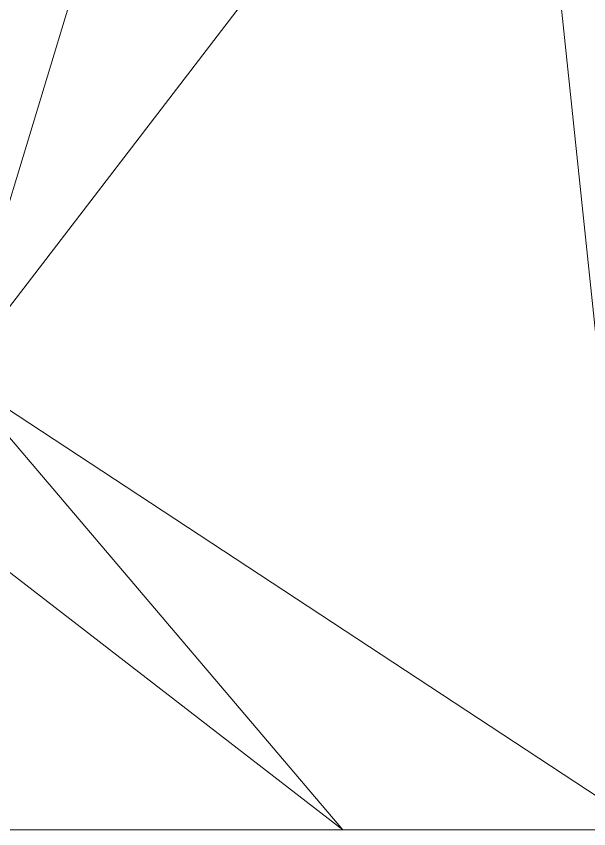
# Model space of a CAD drawing. Header units: metres. Extents: x 246428 to 246884, y 7418966 to 7419490.
# Drawn here: x 246839.87 to 246848.24, y 7419366.13 to 7419378 of the extents above; entities that cross this region are included whole.
import ezdxf

# ---------------------------------------------------------------- set-up
doc = ezdxf.new("R2010")
doc.units = ezdxf.units.M
doc.linetypes.add('blank name', pattern=[0])
doc.layers.add('_12D_UNMAPPED', color=7, linetype='Continuous')

msp = doc.modelspace()

# ---------------------------------------------------------------- linework, layer by layer
at = {"layer": '_12D_UNMAPPED', "color": 3, "linetype": 'blank name', "lineweight": 0}
for points in [[(246842.267, 7419383.53, 36.534), (246839, 7419372.753, 36.583), (246839, 7419383.53, 36.51)], [(246849.1, 7419366.12, 36.702), (246839, 7419372.753, 36.583), (246847.267, 7419383.53, 36.571)], [(246847.267, 7419383.53, 36.571), (246839, 7419372.753, 36.583), (246842.267, 7419383.53, 36.534)], [(246849.1, 7419366.12, 36.702), (246847.267, 7419383.53, 36.571), (246849.1, 7419383.53, 36.585)], [(246839, 7419370.477, 36.598), (246839, 7419372.753, 36.583), (246844.643, 7419366.12, 36.669)], [(246839, 7419372.753, 36.583), (246849.1, 7419366.12, 36.702), (246844.643, 7419366.12, 36.669)], [(246839.643, 7419366.12, 36.632), (246839, 7419370.477, 36.598), (246844.643, 7419366.12, 36.669)]]:
    msp.add_3dface(points, dxfattribs=at)

doc.saveas('drawing.dxf')
